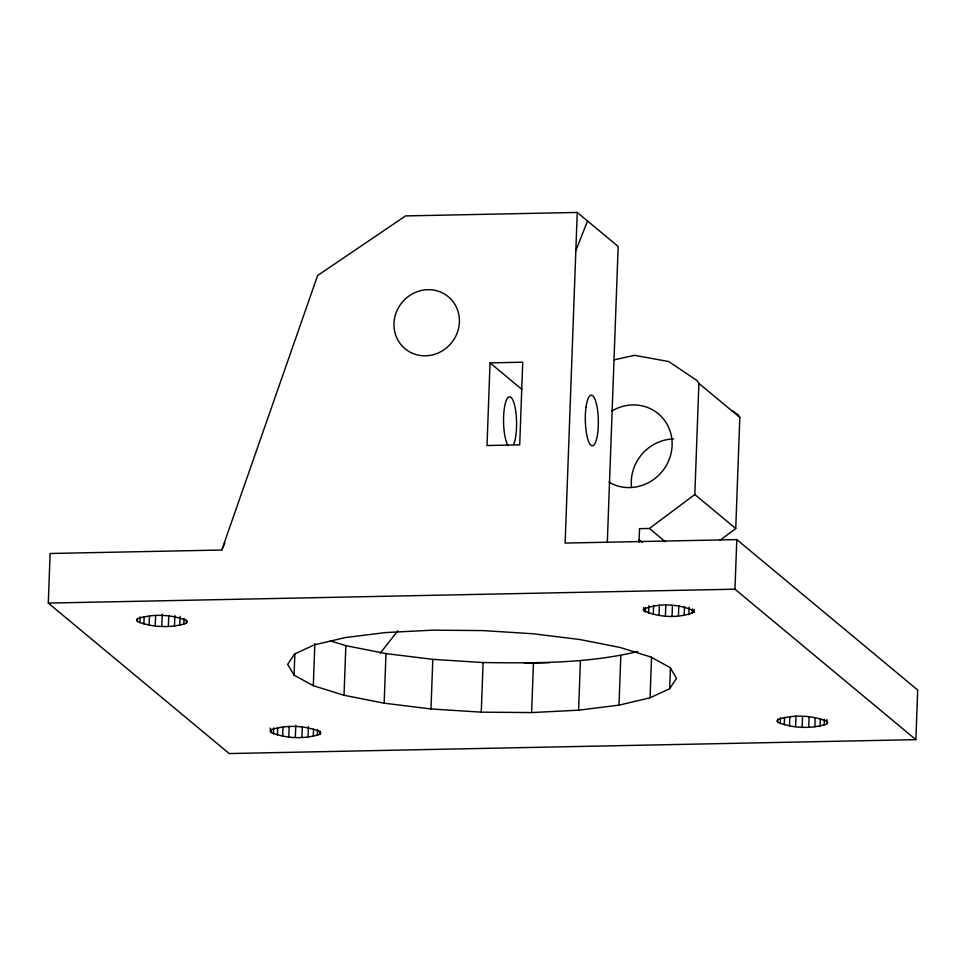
<?xml version="1.0" encoding="UTF-8"?>
<svg xmlns="http://www.w3.org/2000/svg" width="966" height="966" viewBox="0 0 966 966"><rect width="100%" height="100%" fill="white"/><g stroke="black" fill="none" stroke-linecap="round" stroke-linejoin="round"><path stroke-width="1.45" d="M643.597 610.524L643.597 609.123C658.909 602.905 679.001 603.75 693.89 610.898L693.89 612.287C678.579 618.506 658.486 617.66 643.597 610.524L643.706 607.517M221.782 550.016L317.621 275.515L405.575 215.913L577.245 212.448L565.122 543.073L736.792 539.596L917.7 690.05L915.877 739.654L229.208 753.552L48.3 603.086L50.123 553.494L221.782 550.016L224.885 543.17M137.389 621.464L136.556 620.051L137.438 618.711C152.954 613.639 171.32 614.352 186.438 620.474L187.271 621.875L186.378 623.227C170.873 628.286 152.507 627.574 137.389 621.464L137.498 618.457M139.901 622.841L140.118 616.827M143.91 624.084L144.175 616.574M149.138 625.123L149.464 616.103M155.248 625.871L155.635 615.354M161.805 626.282L162.252 614.267M168.374 626.342L168.76 615.825M174.496 626.028L174.882 615.511M179.773 625.376L180.099 616.356M183.818 624.41L184.047 618.409M186.378 623.227L186.486 620.22M270.082 731.117L270.975 729.765C286.479 724.693 304.845 725.406 319.963 731.528L320.797 732.94L319.903 734.281C304.399 739.352 286.033 738.64 270.915 732.518L270.19 728.11M270.915 732.518L271.023 729.511M273.426 733.894L273.644 727.881M277.435 735.138L277.713 727.627M282.664 736.177L283.002 727.157M288.774 736.925L289.16 726.408M294.075 675.174L287.663 664.379L294.497 654.067L314.119 644.926L345.188 637.584L385.579 632.561L432.551 630.17L482.903 630.581L533.196 633.781L580.011 639.54L620.148 647.474L650.879 657.025L670.114 667.554L676.526 678.349L669.692 688.673L650.07 697.802L619.001 705.144L578.598 710.179L531.626 712.57L481.273 712.147L430.981 708.947L384.166 703.188L344.029 695.266L313.298 685.703L294.075 675.174L294.847 654.127M295.33 737.348L295.777 725.321M301.899 737.396L302.286 726.879M308.033 737.082L308.42 726.565M313.298 685.703L314.844 643.622M313.298 736.43L313.576 728.919M317.355 735.476L317.572 729.463M319.903 734.281L320.024 731.274M344.029 695.266L345.852 645.662L330.481 640.893M384.166 703.188L385.989 653.596L345.852 645.662M430.981 708.947L432.804 659.355L385.989 653.596M490.04 362.878L487.009 445.531L519.708 444.867L522.739 362.214L490.04 362.878L521.785 389.274M481.273 712.147L483.097 662.555C534.717 663.195 587.268 663.69 637.765 651.519M531.626 712.57L533.449 662.966M578.598 710.179L580.421 660.587M607.312 542.542L618.168 246.487L577.245 212.448M619.001 705.144L620.812 655.552M639.033 542.204L639.528 528.668L649.406 528.474L694.82 494.52L698.901 383.381L697.186 380.664L668.738 361.55L634.577 355.331L614.364 359.775M645.312 611.925L645.469 607.409M648.621 613.241L648.886 605.73M650.07 697.802L651.555 657.194M653.294 614.388L653.62 605.368M659.029 615.282L659.416 604.764M665.417 615.873L665.803 605.344M672.046 616.103L672.433 605.585M669.692 688.673L670.452 667.627M678.434 615.97L678.82 605.44M684.17 615.475L684.508 606.455M688.855 614.654L689.132 607.143M692.163 613.567L692.332 609.063M693.89 612.287L693.999 609.28M720.201 540.163L735.742 528.547L739.823 417.409L738.109 414.704L731.926 410.55M915.877 739.654L734.969 589.188L736.792 539.596M777.751 722.266L776.905 720.853L777.799 719.513C793.315 714.442 811.669 715.154 826.799 721.264L827.633 722.677L826.739 724.017C811.223 729.088 792.869 728.376 777.751 722.266L777.859 719.259M780.25 723.631L780.48 717.629M784.259 724.886L784.537 717.364M789.5 725.913L789.826 716.905M795.598 726.661L795.984 716.144M802.166 727.084L802.553 716.567M808.735 727.144L809.122 716.615M814.857 726.83L815.183 717.81M820.122 726.166L820.4 718.656M824.179 725.212L824.396 719.199M826.739 724.017L826.908 719.513M575.845 250.605L587.533 220.997M380.193 653.233L397.895 630.701M48.3 603.086L734.969 589.188M524.441 663.159L549.823 662.64M432.804 659.355L483.097 662.555M698.901 383.381L739.823 417.409M694.82 494.52L735.742 528.547M649.406 528.474L665.308 541.709M639.021 539.583L642.378 542.481M631.462 486.719A42.299 39.908 -50.2 0 1 673.459 438.962M611.925 410.985A42.299 39.908 -50.2 0 1 663.545 419.075A42.299 39.908 -50.2 0 1 661.396 472.398A42.299 39.908 -50.2 0 1 609.039 482.179M508.116 445.712A25.382 6.508 88.8 0 1 504.457 407.604A25.382 6.508 88.8 0 1 514.6 405.225A25.382 6.508 88.8 0 1 513.586 444.432M433.988 354.51A33.834 31.926 -50.2 0 0 450.675 298.905A33.834 31.926 -50.2 0 0 395.42 314.831A33.834 31.926 -50.2 0 0 433.988 354.51M586.024 407.169A25.382 6.508 88.8 0 0 592.11 445.821A25.382 6.508 88.8 0 0 597.302 408.389A25.382 6.508 88.8 0 0 586.024 407.169"/></g></svg>
